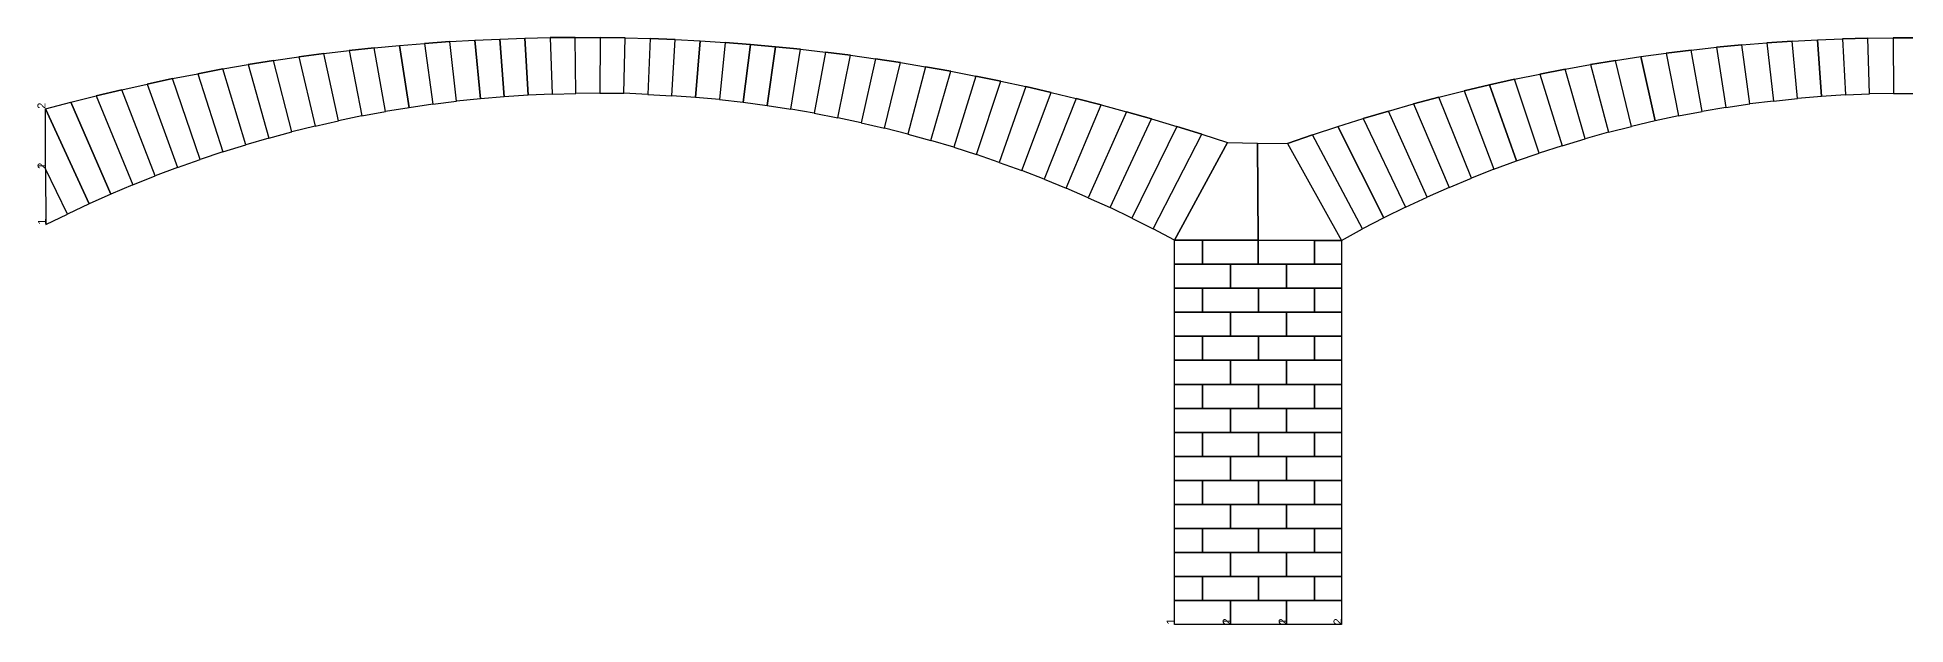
# Model space of a CAD drawing. Header units: inches. Extents: x 5.8 to 52.4, y 8.3 to 15.6.
# Drawn here: x 5.83 to 29.18, y 8.26 to 15.59 of the extents above; entities that cross this region are included whole.
import ezdxf

# ---------------------------------------------------------------- set-up
doc = ezdxf.new("R2010")
doc.units = ezdxf.units.IN
doc.header["$MEASUREMENT"] = 0
doc.layers.add('Sondages', color=30, linetype='Continuous')
doc.styles.add('ARIAL', font='arial.ttf')

# ---------------------------------------------------------------- blocks, each defined once
blk = doc.blocks.new('bot_1')
at = {"layer": 'Sondages', "color": 0, "ltscale": 0.8}
blk.add_lwpolyline([(0, 0.3), (0.7, 0.3), (0.7, 0), (0, 0)], close=True, dxfattribs=at)
at = {"layer": 'Sondages', "color": 32, "ltscale": 0.8, "true_color": 0xcd6928, "style": 'ARIAL'}
for tag, p in [('1', (0, 0)), ('2', (0.7, 0))]:
    blk.add_attdef(tag, p, '', height=0.1, rotation=90, dxfattribs=at)
blk = doc.blocks.new('bot_2')
at = {"layer": 'Sondages', "color": 0, "ltscale": 0.8}
blk.add_lwpolyline([(0, 0.3), (0.686, 0.3), (0.686, 0), (0, 0)], close=True, dxfattribs=at)
at = {"layer": 'Sondages', "color": 32, "ltscale": 0.8, "true_color": 0xcd6928, "style": 'ARIAL'}
for tag, p in [('1', (0, 0)), ('2', (0.686, 0))]:
    blk.add_attdef(tag, p, '', height=0.1, rotation=90, dxfattribs=at)
blk = doc.blocks.new('left_2')
at = {"layer": 'Sondages', "color": 0, "ltscale": 0.8, "flags": 128}
blk.add_lwpolyline([(-0.543, 0.436), (-0.544, 1.187), (0, 0), (-0.271, -0.127)], close=True, dxfattribs=at)
at = {"layer": 'Sondages', "color": 32, "ltscale": 0.8, "true_color": 0xcd6928, "style": 'ARIAL'}
for tag, p in [('2', (-0.544, 1.187)), ('1', (-0.543, 0.436))]:
    blk.add_attdef(tag, p, '', height=0.1, rotation=90, dxfattribs=at)
blk = doc.blocks.new('left_1')
at = {"layer": 'Sondages', "color": 0, "ltscale": 0.8, "flags": 128}
blk.add_lwpolyline([(-0.268, -0.132), (0, 0), (-0.272, 0.564)], close=True, dxfattribs=at)
at = {"layer": 'Sondages', "color": 32, "ltscale": 0.8, "true_color": 0xcd6928, "style": 'ARIAL'}
for tag, p in [('2', (-0.272, 0.564)), ('1', (-0.268, -0.132))]:
    blk.add_attdef(tag, p, '', height=0.1, rotation=90, dxfattribs=at)

msp = doc.modelspace()

# ---------------------------------------------------------------- linework, layer by layer
at = {"color": 2}
for p, q in [((9.412, 15.386), (9.727, 15.424)), ((9.727, 15.424), (10.042, 15.458)), ((10.042, 15.458), (10.356, 15.488)), ((10.356, 15.488), (10.67, 15.514)), ((10.67, 15.514), (10.984, 15.536)), ((10.984, 15.536), (11.298, 15.554)), ((11.298, 15.554), (11.611, 15.568)), ((11.611, 15.568), (11.924, 15.579)), ((11.924, 15.579), (12.238, 15.585)), ((12.238, 15.585), (12.551, 15.588)), ((12.551, 15.588), (12.864, 15.587)), ((12.864, 15.587), (13.177, 15.582)), ((13.177, 15.582), (13.49, 15.574)), ((13.49, 15.574), (13.803, 15.561)), ((13.803, 15.561), (14.115, 15.545)), ((14.115, 15.545), (14.428, 15.524)), ((14.428, 15.524), (14.741, 15.5)), ((14.741, 15.5), (15.054, 15.472)), ((15.054, 15.472), (15.366, 15.44)), ((15.366, 15.44), (15.679, 15.404)), ((26.183, 15.392), (26.498, 15.43)), ((26.498, 15.43), (26.814, 15.465)), ((26.814, 15.465), (27.129, 15.494)), ((27.129, 15.494), (27.444, 15.52)), ((27.444, 15.52), (27.759, 15.541)), ((27.759, 15.541), (28.074, 15.558)), ((28.074, 15.558), (28.389, 15.571)), ((28.389, 15.571), (28.704, 15.579)), ((28.704, 15.579), (29.019, 15.583)), ((29.019, 15.583), (29.334, 15.583)), ((7.835, 15.135), (8.151, 15.194)), ((8.151, 15.194), (8.467, 15.248)), ((8.467, 15.248), (8.782, 15.298)), ((8.782, 15.298), (9.097, 15.344)), ((9.097, 15.344), (9.412, 15.386)), ((15.679, 15.404), (15.992, 15.365)), ((15.992, 15.365), (16.305, 15.321)), ((16.305, 15.321), (16.618, 15.273)), ((16.618, 15.273), (16.931, 15.222)), ((16.931, 15.222), (17.244, 15.166)), ((24.606, 15.131), (24.922, 15.192)), ((24.922, 15.192), (25.237, 15.249)), ((25.237, 15.249), (25.552, 15.301)), ((25.552, 15.301), (25.868, 15.348)), ((25.868, 15.348), (26.183, 15.392)), ((6.885, 14.935), (7.202, 15.006)), ((7.202, 15.006), (7.519, 15.073)), ((7.519, 15.073), (7.835, 15.135)), ((17.244, 15.166), (17.557, 15.106)), ((17.557, 15.106), (17.871, 15.042)), ((17.871, 15.042), (18.184, 14.974)), ((18.184, 14.974), (18.498, 14.902)), ((23.66, 14.921), (23.975, 14.996)), ((23.975, 14.996), (24.291, 15.066)), ((24.291, 15.066), (24.606, 15.131)), ((5.933, 14.696), (6.251, 14.78)), ((6.251, 14.78), (6.568, 14.86)), ((6.568, 14.86), (6.885, 14.935)), ((18.498, 14.902), (18.811, 14.826)), ((18.811, 14.826), (19.125, 14.745)), ((19.125, 14.745), (19.439, 14.66)), ((22.713, 14.668), (23.029, 14.757)), ((23.029, 14.757), (23.344, 14.841)), ((23.344, 14.841), (23.66, 14.921)), ((19.439, 14.66), (19.753, 14.571)), ((19.753, 14.571), (20.068, 14.477)), ((20.068, 14.477), (20.382, 14.379)), ((21.767, 14.371), (22.083, 14.475)), ((22.083, 14.475), (22.398, 14.574)), ((22.398, 14.574), (22.713, 14.668)), ((20.382, 14.379), (20.701, 14.275)), ((20.701, 14.275), (21.076, 14.269)), ((21.076, 14.269), (21.452, 14.263)), ((21.452, 14.263), (21.767, 14.371))]:
    msp.add_line(p, q, dxfattribs=at)
for points in [[(20.701, 14.275), (21.076, 14.269), (21.085, 13.055), (20.392, 13.056), (20.042, 13.057)], [(21.076, 14.269), (21.452, 14.263), (22.127, 13.053), (21.792, 13.054), (21.085, 13.055)], [(20.042, 13.057), (20.392, 13.056), (20.392, 12.756), (20.042, 12.756)], [(20.392, 13.056), (21.085, 13.055), (21.085, 12.756), (20.392, 12.756)], [(21.085, 13.055), (21.792, 13.054), (21.792, 12.756), (21.085, 12.756)], [(21.792, 13.054), (22.127, 13.053), (22.127, 12.756), (21.792, 12.756)], [(20.042, 12.756), (20.742, 12.756), (20.742, 12.456), (20.042, 12.456)], [(20.742, 12.756), (21.442, 12.756), (21.442, 12.456), (20.742, 12.456)], [(21.442, 12.756), (22.127, 12.756), (22.127, 12.456), (21.442, 12.456)], [(20.392, 12.156), (20.042, 12.156), (20.042, 12.456), (20.392, 12.456)], [(21.092, 12.156), (20.392, 12.156), (20.392, 12.456), (21.092, 12.456)], [(21.792, 12.456), (21.792, 12.156), (21.092, 12.156), (21.092, 12.456)], [(22.127, 12.156), (21.792, 12.156), (21.792, 12.456), (22.127, 12.456)], [(20.042, 12.156), (20.742, 12.156), (20.742, 11.856), (20.042, 11.856)], [(20.742, 12.156), (21.442, 12.156), (21.442, 11.856), (20.742, 11.856)], [(21.442, 12.156), (22.127, 12.156), (22.127, 11.856), (21.442, 11.856)], [(20.392, 11.556), (20.042, 11.556), (20.042, 11.856), (20.392, 11.856)], [(21.092, 11.556), (20.392, 11.556), (20.392, 11.856), (21.092, 11.856)], [(21.792, 11.856), (21.792, 11.556), (21.092, 11.556), (21.092, 11.856)], [(22.127, 11.556), (21.792, 11.556), (21.792, 11.856), (22.127, 11.856)], [(20.042, 11.556), (20.742, 11.556), (20.742, 11.256), (20.042, 11.256)], [(20.742, 11.556), (21.442, 11.556), (21.442, 11.256), (20.742, 11.256)], [(21.442, 11.556), (22.127, 11.556), (22.127, 11.256), (21.442, 11.256)], [(20.392, 10.956), (20.042, 10.956), (20.042, 11.256), (20.392, 11.256)], [(21.092, 10.956), (20.392, 10.956), (20.392, 11.256), (21.092, 11.256)], [(21.792, 11.256), (21.792, 10.956), (21.092, 10.956), (21.092, 11.256)], [(22.127, 10.956), (21.792, 10.956), (21.792, 11.256), (22.127, 11.256)], [(20.042, 10.956), (20.742, 10.956), (20.742, 10.656), (20.042, 10.656)], [(20.742, 10.956), (21.442, 10.956), (21.442, 10.656), (20.742, 10.656)], [(21.442, 10.956), (22.127, 10.956), (22.127, 10.656), (21.442, 10.656)], [(20.392, 10.356), (20.042, 10.356), (20.042, 10.656), (20.392, 10.656)], [(21.092, 10.356), (20.392, 10.356), (20.392, 10.656), (21.092, 10.656)], [(21.792, 10.656), (21.792, 10.356), (21.092, 10.356), (21.092, 10.656)], [(22.127, 10.356), (21.792, 10.356), (21.792, 10.656), (22.127, 10.656)], [(20.042, 10.356), (20.742, 10.356), (20.742, 10.056), (20.042, 10.056)], [(20.742, 10.356), (21.442, 10.356), (21.442, 10.056), (20.742, 10.056)], [(21.442, 10.356), (22.127, 10.356), (22.127, 10.056), (21.442, 10.056)], [(20.392, 9.756), (20.042, 9.756), (20.042, 10.056), (20.392, 10.056)], [(21.092, 9.756), (20.392, 9.756), (20.392, 10.056), (21.092, 10.056)], [(21.792, 10.056), (21.792, 9.756), (21.092, 9.756), (21.092, 10.056)], [(22.127, 9.756), (21.792, 9.756), (21.792, 10.056), (22.127, 10.056)], [(20.042, 9.756), (20.742, 9.756), (20.742, 9.456), (20.042, 9.456)], [(20.742, 9.756), (21.442, 9.756), (21.442, 9.456), (20.742, 9.456)], [(21.442, 9.756), (22.127, 9.756), (22.127, 9.456), (21.442, 9.456)], [(20.392, 9.156), (20.042, 9.156), (20.042, 9.456), (20.392, 9.456)], [(21.092, 9.156), (20.392, 9.156), (20.392, 9.456), (21.092, 9.456)], [(21.792, 9.456), (21.792, 9.156), (21.092, 9.156), (21.092, 9.456)], [(22.127, 9.156), (21.792, 9.156), (21.792, 9.456), (22.127, 9.456)], [(20.042, 9.156), (20.742, 9.156), (20.742, 8.856), (20.042, 8.856)], [(20.742, 9.156), (21.442, 9.156), (21.442, 8.856), (20.742, 8.856)], [(21.442, 9.156), (22.127, 9.156), (22.127, 8.856), (21.442, 8.856)], [(20.392, 8.556), (20.042, 8.556), (20.042, 8.856), (20.392, 8.856)], [(21.092, 8.556), (20.392, 8.556), (20.392, 8.856), (21.092, 8.856)], [(21.792, 8.856), (21.792, 8.556), (21.092, 8.556), (21.092, 8.856)], [(22.127, 8.556), (21.792, 8.556), (21.792, 8.856), (22.127, 8.856)]]:
    msp.add_lwpolyline(points, close=True)
at = {"layer": 'Sondages', "color": 0, "ltscale": 0.8, "flags": 128}
for points in [[(9.412, 15.386), (9.727, 15.424), (9.887, 14.607), (9.594, 14.547)], [(9.887, 14.607), (10.181, 14.662), (10.042, 15.458), (9.727, 15.424)], [(10.042, 15.458), (10.356, 15.488), (10.477, 14.71), (10.181, 14.662)], [(10.356, 15.488), (10.67, 15.514), (10.773, 14.753), (10.477, 14.71)], [(10.773, 14.753), (11.07, 14.791), (10.984, 15.536), (10.67, 15.514)], [(10.984, 15.536), (11.298, 15.554), (11.367, 14.822), (11.07, 14.791)], [(11.298, 15.554), (11.611, 15.568), (11.665, 14.847), (11.367, 14.822)], [(11.611, 15.568), (11.924, 15.579), (11.964, 14.867), (11.665, 14.847)], [(11.924, 15.579), (12.238, 15.585), (12.263, 14.88), (11.964, 14.867)], [(12.263, 14.88), (12.562, 14.888), (12.551, 15.588), (12.238, 15.585)], [(12.551, 15.588), (12.864, 15.587), (12.861, 14.89), (12.562, 14.888)], [(12.861, 14.89), (13.161, 14.89), (13.177, 15.582), (12.864, 15.587)], [(13.177, 15.582), (13.49, 15.574), (13.46, 14.876), (13.161, 14.89)], [(13.46, 14.876), (13.759, 14.86), (13.803, 15.561), (13.49, 15.574)], [(14.057, 14.839), (13.759, 14.86), (13.803, 15.561), (14.115, 15.545)], [(14.115, 15.545), (14.428, 15.524), (14.355, 14.811), (14.057, 14.839)], [(14.355, 14.811), (14.652, 14.778), (14.741, 15.5), (14.428, 15.524)], [(14.652, 14.778), (14.949, 14.738), (15.054, 15.472), (14.741, 15.5)], [(14.949, 14.738), (15.245, 14.693), (15.366, 15.44), (15.054, 15.472)], [(15.366, 15.44), (15.679, 15.404), (15.54, 14.642), (15.245, 14.693)], [(26.34, 14.607), (26.635, 14.663), (26.498, 15.43), (26.183, 15.392)], [(26.498, 15.43), (26.814, 15.465), (26.932, 14.713), (26.635, 14.663)], [(26.932, 14.713), (27.229, 14.757), (27.129, 15.494), (26.814, 15.465)], [(27.129, 15.494), (27.444, 15.52), (27.527, 14.794), (27.229, 14.757)], [(27.527, 14.794), (27.826, 14.826), (27.759, 15.541), (27.444, 15.52)], [(27.759, 15.541), (28.074, 15.558), (28.126, 14.851), (27.826, 14.826)], [(28.074, 15.558), (28.389, 15.571), (28.426, 14.87), (28.126, 14.851)], [(28.426, 14.87), (28.726, 14.882), (28.704, 15.579), (28.389, 15.571)], [(28.704, 15.579), (29.019, 15.583), (29.027, 14.888), (28.726, 14.882)], [(29.027, 14.888), (29.327, 14.889), (29.334, 15.583), (29.019, 15.583)], [(8.149, 14.159), (8.435, 14.248), (8.151, 15.194), (7.835, 15.135)], [(8.151, 15.194), (8.467, 15.248), (8.723, 14.331), (8.435, 14.248)], [(8.723, 14.331), (9.012, 14.409), (8.782, 15.298), (8.467, 15.248)], [(8.782, 15.298), (9.097, 15.344), (9.302, 14.481), (9.012, 14.409)], [(9.302, 14.481), (9.594, 14.547), (9.412, 15.386), (9.097, 15.344)], [(15.54, 14.642), (15.834, 14.585), (15.992, 15.365), (15.679, 15.404)], [(15.992, 15.365), (16.305, 15.321), (16.126, 14.523), (15.834, 14.585)], [(16.126, 14.523), (16.418, 14.455), (16.618, 15.273), (16.305, 15.321)], [(16.618, 15.273), (16.931, 15.222), (16.708, 14.381), (16.418, 14.455)], [(16.708, 14.381), (16.996, 14.301), (17.244, 15.166), (16.931, 15.222)], [(24.885, 14.236), (25.172, 14.323), (24.922, 15.192), (24.606, 15.131)], [(24.922, 15.192), (25.237, 15.249), (25.462, 14.403), (25.172, 14.323)], [(25.462, 14.403), (25.753, 14.477), (25.552, 15.301), (25.237, 15.249)], [(25.552, 15.301), (25.868, 15.348), (26.046, 14.545), (25.753, 14.477)], [(25.868, 15.348), (26.183, 15.392), (26.34, 14.607), (26.046, 14.545)], [(6.885, 14.935), (7.202, 15.006), (7.583, 13.964), (7.303, 13.859)], [(7.583, 13.964), (7.865, 14.064), (7.519, 15.073), (7.202, 15.006)], [(7.519, 15.073), (7.835, 15.135), (8.149, 14.159), (7.865, 14.064)], [(17.244, 15.166), (17.557, 15.106), (17.283, 14.216), (16.996, 14.301)], [(17.283, 14.216), (17.568, 14.125), (17.871, 15.042), (17.557, 15.106)], [(17.871, 15.042), (18.184, 14.974), (17.851, 14.028), (17.568, 14.125)], [(17.851, 14.028), (18.132, 13.926), (18.498, 14.902), (18.184, 14.974)], [(24.032, 13.942), (24.314, 14.046), (23.975, 14.996), (23.66, 14.921)], [(24.314, 14.046), (24.598, 14.144), (24.291, 15.066), (23.975, 14.996)], [(24.291, 15.066), (24.606, 15.131), (24.885, 14.236), (24.598, 14.144)], [(5.933, 14.696), (6.251, 14.78), (6.75, 13.631), (6.477, 13.509)], [(6.251, 14.78), (6.568, 14.86), (7.026, 13.748), (6.75, 13.631)], [(7.026, 13.748), (7.303, 13.859), (6.885, 14.935), (6.568, 14.86)], [(18.498, 14.902), (18.811, 14.826), (18.412, 13.818), (18.132, 13.926)], [(18.412, 13.818), (18.689, 13.705), (19.125, 14.745), (18.811, 14.826)], [(19.125, 14.745), (19.439, 14.66), (18.963, 13.587), (18.689, 13.705)], [(22.713, 14.668), (23.029, 14.757), (23.475, 13.716), (23.2, 13.595)], [(23.475, 13.716), (23.753, 13.832), (23.344, 14.841), (23.029, 14.757)], [(23.344, 14.841), (23.66, 14.921), (24.032, 13.942), (23.753, 13.832)], [(18.963, 13.587), (19.236, 13.463), (19.753, 14.571), (19.439, 14.66)], [(19.753, 14.571), (20.068, 14.477), (19.506, 13.333), (19.236, 13.463)], [(19.506, 13.333), (19.773, 13.199), (20.382, 14.379), (20.068, 14.477)], [(20.382, 14.379), (20.701, 14.275), (20.042, 13.057), (19.773, 13.199)]]:
    msp.add_lwpolyline(points, close=True, dxfattribs=at)
at = {"layer": 'Sondages', "color": 7, "ltscale": 0.8, "flags": 128}
for points in [[(21.767, 14.371), (22.083, 14.475), (22.658, 13.335), (22.391, 13.197)], [(22.083, 14.475), (22.398, 14.574), (22.928, 13.468), (22.658, 13.335)], [(22.928, 13.468), (23.2, 13.595), (22.713, 14.668), (22.398, 14.574)], [(21.452, 14.263), (22.127, 13.053), (22.391, 13.197), (21.767, 14.371)]]:
    msp.add_lwpolyline(points, close=True, dxfattribs=at)

# ---------------------------------------------------------------- block references
at = {"layer": 'Sondages', "color": 32, "ltscale": 0.8, "true_color": 0xcd6928}
for name, p in [('left_2', (6.477, 13.509)), ('left_1', (6.206, 13.382)), ('bot_1', (20.042, 8.256)), ('bot_1', (20.742, 8.256)), ('bot_2', (21.442, 8.256))]:
    msp.add_blockref(name, p, dxfattribs=at).add_auto_attribs({'1': '1', '2': '2'})

doc.saveas('drawing.dxf')
